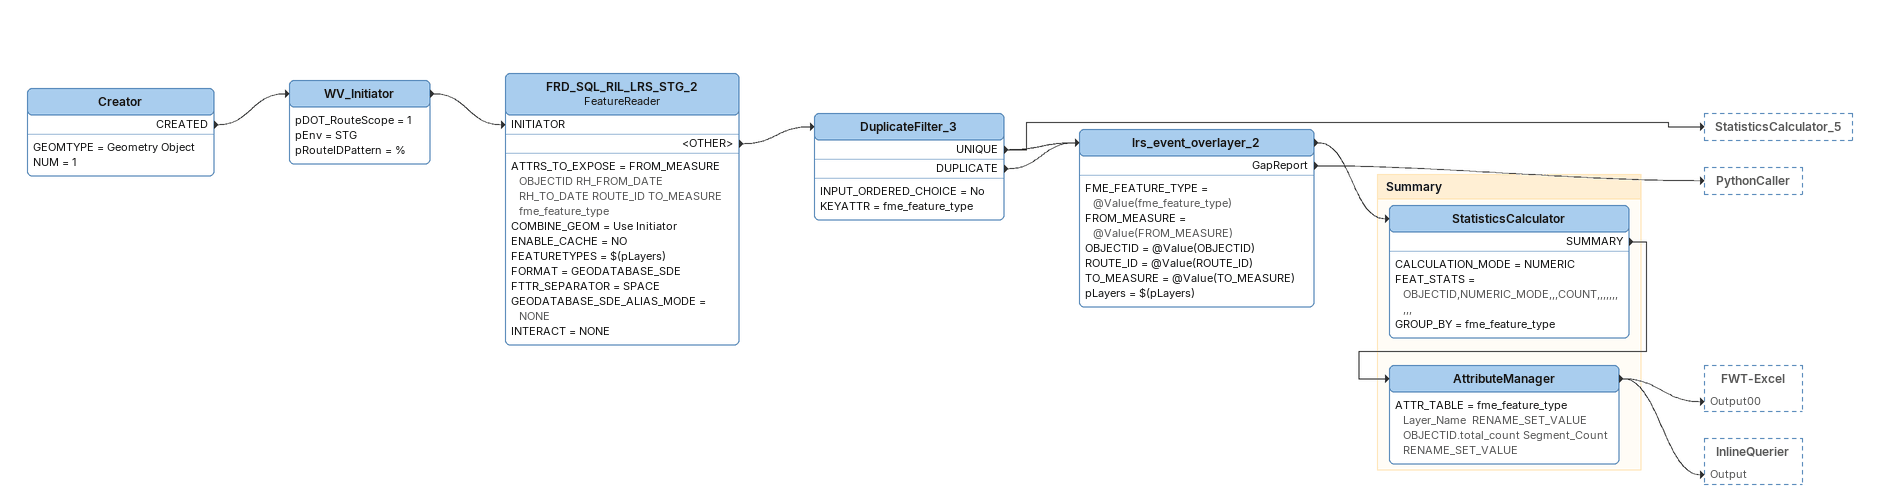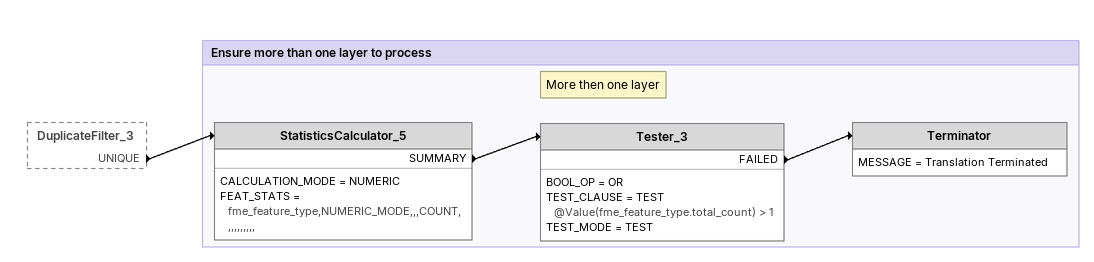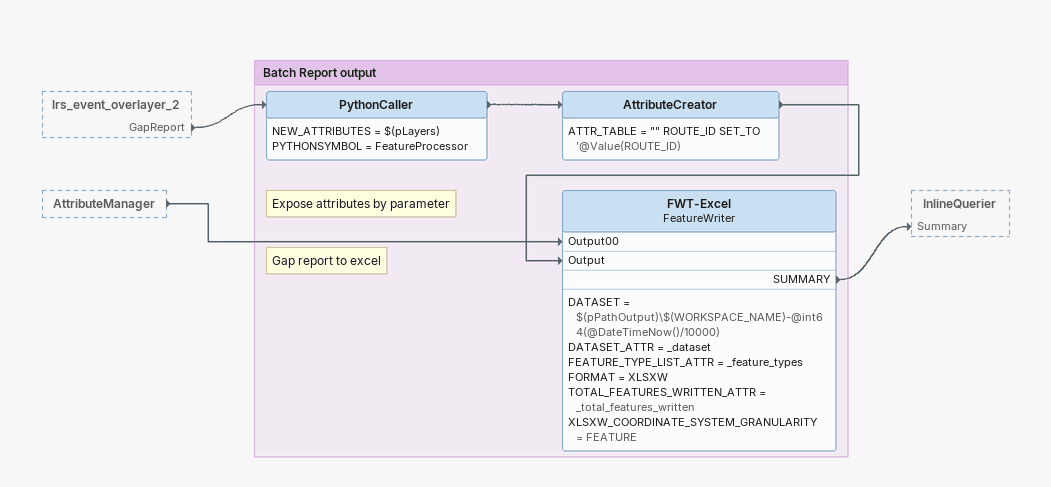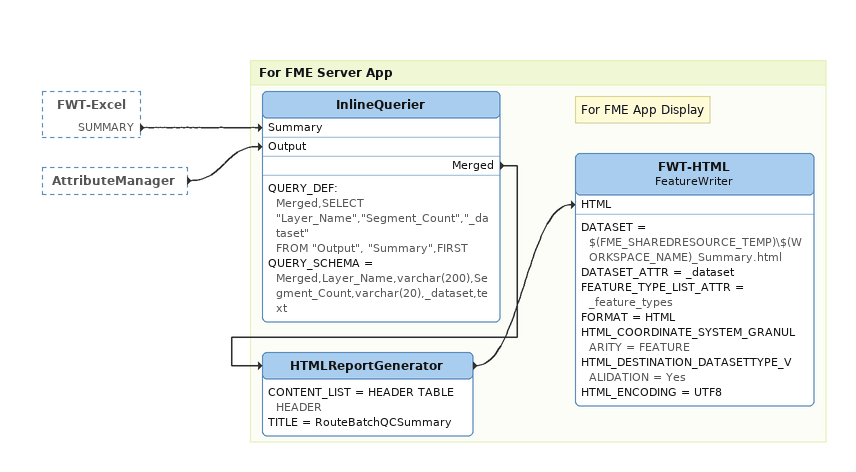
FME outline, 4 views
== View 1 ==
Creator
    GEOMTYPE = Geometry Object
    NUM = 1
    CREATED -> WV_Initiator
WV_Initiator
    pDOT_RouteScope = 1
    pEnv = STG
    pRouteIDPattern = %
    -> FRD_SQL_RIL_LRS_STG_2 [INITIATOR]
FRD_SQL_RIL_LRS_STG_2: FeatureReader
    ATTRS_TO_EXPOSE = FROM_MEASURE OBJECTID RH_FROM_DATE RH_TO_DATE ROUTE_ID TO_MEASURE fme_feature_type
    COMBINE_GEOM = Use Initiator
    ENABLE_CACHE = NO
    FEATURETYPES = $(pLayers)
    FORMAT = GEODATABASE_SDE
    FTTR_SEPARATOR = SPACE
    GEODATABASE_SDE_ALIAS_MODE = NONE
    INTERACT = NONE
    <OTHER> -> DuplicateFilter_3
DuplicateFilter_3
    INPUT_ORDERED_CHOICE = No
    KEYATTR = fme_feature_type
    UNIQUE -> StatisticsCalculator_5
    UNIQUE -> lrs_event_overlayer_2
    DUPLICATE -> lrs_event_overlayer_2
lrs_event_overlayer_2
    FME_FEATURE_TYPE = @Value(fme_feature_type)
    FROM_MEASURE = @Value(FROM_MEASURE)
    OBJECTID = @Value(OBJECTID)
    ROUTE_ID = @Value(ROUTE_ID)
    TO_MEASURE = @Value(TO_MEASURE)
    pLayers = $(pLayers)
    GapReport -> PythonCaller
    -> StatisticsCalculator

Bookmark: Summary
StatisticsCalculator
    CALCULATION_MODE = NUMERIC
    FEAT_STATS = OBJECTID,NUMERIC_MODE,,,COUNT,,,,,,,,,,
    GROUP_BY = fme_feature_type
    SUMMARY -> AttributeManager
AttributeManager
    ATTR_TABLE = fme_feature_type Layer_Name  RENAME_SET_VALUE OBJECTID.total_count Segment_Count  RENAME_SET_VALUE
    -> FWT-Excel [Output00]
    -> InlineQuerier [Output]

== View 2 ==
DuplicateFilter_3 [outside]
    UNIQUE -> StatisticsCalculator_5

Bookmark: Ensure more than one layer to process
StatisticsCalculator_5
    CALCULATION_MODE = NUMERIC
    FEAT_STATS = fme_feature_type,NUMERIC_MODE,,,COUNT,,,,,,,,,,
    SUMMARY -> Tester_3
Note: More then one layer
Tester_3
    BOOL_OP = OR
    TEST_CLAUSE = TEST @Value(fme_feature_type.total_count) > 1
    TEST_MODE = TEST
    FAILED -> Terminator
Terminator
    MESSAGE = Translation Terminated

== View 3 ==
lrs_event_overlayer_2 [outside]
    GapReport -> PythonCaller
AttributeManager [outside]
    -> FWT-Excel [Output00]

Bookmark: Batch Report output
Note: Expose attributes by parameter
PythonCaller
    NEW_ATTRIBUTES = $(pLayers)
    PYTHONSYMBOL = FeatureProcessor
    -> AttributeCreator
AttributeCreator
    ATTR_TABLE = "" ROUTE_ID SET_TO '@Value(ROUTE_ID)
    -> FWT-Excel [Output]
Note: Gap report to excel
FWT-Excel: FeatureWriter
    DATASET = $(pPathOutput)\$(WORKSPACE_NAME)-@int64(@DateTimeNow()/10000)
    DATASET_ATTR = _dataset
    FEATURE_TYPE_LIST_ATTR = _feature_types
    FORMAT = XLSXW
    TOTAL_FEATURES_WRITTEN_ATTR = _total_features_written
    XLSXW_COORDINATE_SYSTEM_GRANULARITY = FEATURE
    SUMMARY -> InlineQuerier [Summary]

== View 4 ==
FWT-Excel [outside]
    SUMMARY -> InlineQuerier [Summary]
AttributeManager [outside]
    -> InlineQuerier [Output]

Bookmark: For FME Server App
InlineQuerier
    QUERY_DEF:
      Merged,SELECT "Layer_Name","Segment_Count","_dataset"
      FROM "Output", "Summary",FIRST
    QUERY_SCHEMA = Merged,Layer_Name,varchar(200),Segment_Count,varchar(20),_dataset,text
    Merged -> HTMLReportGenerator
HTMLReportGenerator
    CONTENT_LIST = HEADER TABLE HEADER
    TITLE = RouteBatchQCSummary
    -> FWT-HTML [HTML]
Note: For FME App Display
FWT-HTML: FeatureWriter
    DATASET = $(FME_SHAREDRESOURCE_TEMP)\$(WORKSPACE_NAME)_Summary.html
    DATASET_ATTR = _dataset
    FEATURE_TYPE_LIST_ATTR = _feature_types
    FORMAT = HTML
    HTML_COORDINATE_SYSTEM_GRANULARITY = FEATURE
    HTML_DESTINATION_DATASETTYPE_VALIDATION = Yes
    HTML_ENCODING = UTF8
